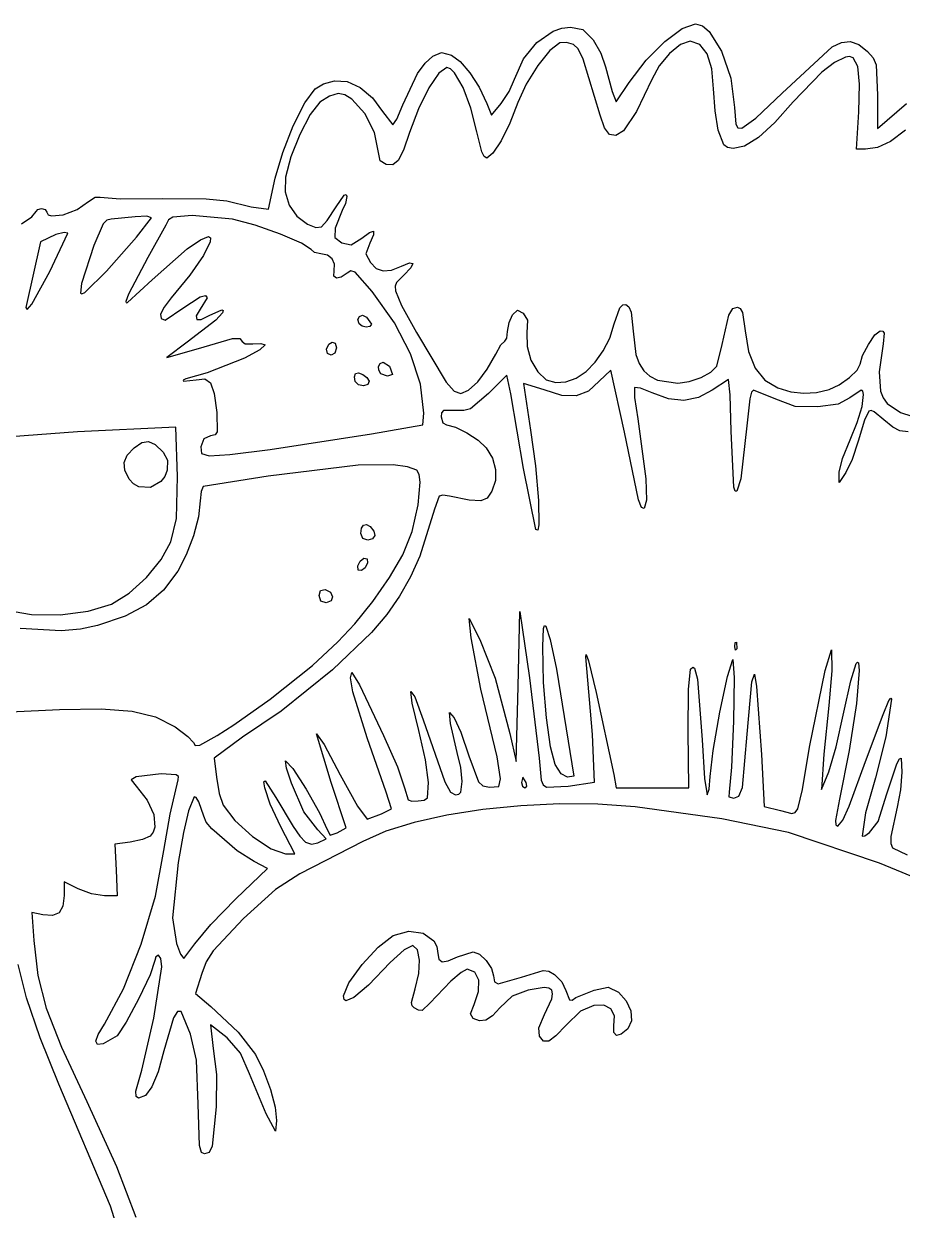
# Model space of a CAD drawing. Extents: x 2 to 201, y 47 to 241.
# Drawn here: x 63.3 to 134.3, y 145.1 to 241 of the extents above; entities that cross this region are included whole.
import ezdxf

# ---------------------------------------------------------------- set-up
doc = ezdxf.new("R2010")
doc.units = 0

msp = doc.modelspace()

# ---------------------------------------------------------------- linework, layer by layer
at = {"layer": 'Layer 1'}
for p, q in [((116.496284, 240.652905), (117.590793, 241.045393)), ((117.590793, 241.045393), (118.131673, 240.881228)), ((104.758657, 239.538806), (106.073689, 240.435453)), ((106.073689, 240.435453), (106.772551, 240.678538)), ((106.772551, 240.678538), (107.475695, 240.763171)), ((107.475695, 240.763171), (108.478726, 240.571497)), ((108.478726, 240.571497), (109.312002, 239.737065)), ((115.090237, 239.602681), (116.496284, 240.652905)), ((118.131673, 240.881228), (118.676621, 240.422065)), ((118.676621, 240.422065), (119.685947, 238.818739)), ((103.670298, 238.20299), (104.758657, 239.538806)), ((106.603261, 239.487608), (105.801534, 238.879523)), ((107.163521, 239.525353), (106.603261, 239.487608)), ((107.723232, 239.366222), (107.163521, 239.525353)), ((108.095033, 239.015286), (107.723232, 239.366222)), ((109.312002, 239.737065), (109.928738, 238.6713)), ((113.588797, 238.085583), (115.090237, 239.602681)), ((116.373421, 239.35374), (115.484004, 238.628054)), ((117.143866, 239.634282), (116.373421, 239.35374)), ((117.92994, 239.366088), (117.143866, 239.634282)), ((118.527104, 238.598823), (117.92994, 239.366088)), ((124.595831, 235.4384), (128.626359, 239.167577)), ((128.626359, 239.167577), (129.373207, 239.531507)), ((129.373207, 239.531507), (130.087328, 239.594379)), ((130.087328, 239.594379), (130.783887, 239.354286)), ((130.783887, 239.354286), (131.478045, 238.809324)), ((95.721894, 237.853514), (96.35326, 238.412243)), ((96.35326, 238.412243), (97.058572, 238.706491)), ((97.058572, 238.706491), (97.863431, 238.508907)), ((97.863431, 238.508907), (98.565326, 237.999057)), ((102.948314, 236.557766), (103.670298, 238.20299)), ((105.801534, 238.879523), (104.827187, 237.668227)), ((108.491462, 238.167743), (108.095033, 239.015286)), ((109.86019, 233.63706), (108.491462, 238.167743)), ((109.928738, 238.6713), (110.312451, 237.549842)), ((112.20811, 236.292472), (113.588797, 238.085583)), ((115.484004, 238.628054), (114.649641, 237.631137)), ((118.907686, 237.38846), (118.527104, 238.598823)), ((119.685947, 238.818739), (120.43322, 236.635408)), ((129.692228, 238.345548), (128.824439, 237.909118)), ((130.036378, 238.39229), (129.692228, 238.345548)), ((130.315438, 238.289847), (130.036378, 238.39229)), ((130.689178, 237.592902), (130.315438, 238.289847)), ((131.478045, 238.809324), (131.94325, 238.288988)), ((131.94325, 238.288988), (132.189464, 237.725242)), ((95.107546, 237.014621), (95.721894, 237.853514)), ((97.476759, 237.517615), (96.830233, 237.05898)), ((97.777555, 237.401603), (97.476759, 237.517615)), ((98.106535, 237.073242), (97.777555, 237.401603)), ((98.565326, 237.999057), (99.337898, 237.085185)), ((104.827187, 237.668227), (103.895057, 236.160155)), ((110.312451, 237.549842), (110.846726, 235.558959)), ((114.649641, 237.631137), (114.04436, 236.536899)), ((119.044012, 235.790971), (118.907686, 237.38846)), ((127.780917, 237.114445), (125.480287, 234.720285)), ((128.824439, 237.909118), (127.780917, 237.114445)), ((130.835228, 236.165715), (130.689178, 237.592902)), ((132.189464, 237.725242), (132.303009, 235.276844)), ((86.822249, 235.785372), (87.502743, 236.177707)), ((87.502743, 236.177707), (88.384151, 236.437991)), ((88.384151, 236.437991), (89.410488, 236.363624)), ((89.410488, 236.363624), (90.478861, 235.875168)), ((93.922113, 234.483727), (95.107546, 237.014621)), ((96.830233, 237.05898), (96.013359, 235.855945)), ((98.794169, 235.897527), (98.106535, 237.073242)), ((99.337898, 237.085185), (100.082673, 235.9033)), ((102.513854, 235.560583), (102.948314, 236.557766)), ((103.895057, 236.160155), (103.219981, 234.661744)), ((111.163182, 234.729192), (112.20811, 236.292472)), ((114.04436, 236.536899), (112.815529, 233.951608)), ((120.43322, 236.635408), (120.732886, 234.27206)), ((130.775369, 233.919282), (130.835228, 236.165715)), ((85.993291, 234.645313), (86.822249, 235.785372)), ((87.991139, 235.197251), (87.213324, 234.707512)), ((88.703909, 235.400949), (87.991139, 235.197251)), ((89.242729, 235.279969), (88.703909, 235.400949)), ((89.797451, 234.943566), (89.242729, 235.279969)), ((90.478861, 235.875168), (91.475141, 235.045492)), ((96.013359, 235.855945), (95.17463, 234.167819)), ((99.429896, 234.226578), (98.794169, 235.897527)), ((100.082673, 235.9033), (100.701176, 234.589413)), ((101.868955, 234.589413), (102.513854, 235.560583)), ((110.846726, 235.558959), (111.163182, 234.729192)), ((119.154805, 234.004746), (119.044012, 235.790971)), ((122.464765, 233.414328), (124.595831, 235.4384)), ((132.303009, 235.276844), (132.303009, 232.569323)), ((85.06313, 232.79255), (85.993291, 234.645313)), ((87.213324, 234.707512), (86.439064, 233.700743)), ((90.846424, 233.783714), (89.797451, 234.943566)), ((91.475141, 235.045492), (92.285196, 233.947465)), ((93.432218, 233.33764), (93.922113, 234.483727)), ((99.903955, 232.296504), (99.429896, 234.226578)), ((100.701176, 234.589413), (101.074189, 233.636764)), ((101.074189, 233.636764), (101.868955, 234.589413)), ((103.219981, 234.661744), (102.569683, 233.003086)), ((120.732886, 234.27206), (120.832856, 232.921605)), ((125.480287, 234.720285), (123.997362, 233.049374)), ((132.303009, 232.569323), (134.631343, 234.591936)), ((86.439064, 233.700743), (85.59677, 232.089013)), ((91.63447, 232.239836), (90.846424, 233.783714)), ((92.285196, 233.947465), (93.105814, 232.860949)), ((93.105814, 232.860949), (93.432218, 233.33764)), ((95.17463, 234.167819), (94.462541, 232.253911)), ((110.226395, 232.619255), (109.86019, 233.63706)), ((112.815529, 233.951608), (111.750994, 232.36706)), ((119.413553, 232.437615), (119.154805, 234.004746)), ((121.310295, 232.605545), (122.464765, 233.414328)), ((130.599657, 230.885393), (130.775369, 233.919282)), ((84.208343, 230.624817), (85.06313, 232.79255)), ((102.569683, 233.003086), (101.85744, 231.568915)), ((110.635592, 232.087129), (110.226395, 232.619255)), ((111.750994, 232.36706), (111.129789, 232.012468)), ((119.857111, 231.243595), (119.413553, 232.437615)), ((120.832856, 232.921605), (121.005669, 232.628623)), ((121.005669, 232.628623), (121.310295, 232.605545)), ((123.997362, 233.049374), (122.670969, 231.844565)), ((134.548072, 232.430332), (133.336302, 231.529478)), ((85.59677, 232.089013), (84.868309, 230.269589)), ((91.945231, 230.630374), (91.63447, 232.239836)), ((94.462541, 232.253911), (93.976132, 230.82026)), ((100.293005, 230.674948), (99.903955, 232.296504)), ((101.85744, 231.568915), (101.196506, 230.560682)), ((111.129789, 232.012468), (110.635592, 232.087129)), ((122.670969, 231.844565), (121.535977, 231.13301)), ((133.336302, 231.529478), (132.294427, 231.035776)), ((83.605508, 228.539844), (84.208343, 230.624817)), ((92.086043, 229.963906), (91.945231, 230.630374)), ((93.976132, 230.82026), (93.555687, 229.985412)), ((100.489504, 230.299358), (100.293005, 230.674948)), ((101.196506, 230.560682), (100.700132, 230.179838)), ((120.162064, 231.02962), (119.857111, 231.243595)), ((120.62725, 230.94186), (120.162064, 231.02962)), ((121.535977, 231.13301), (120.62725, 230.94186)), ((131.319295, 230.885393), (130.599657, 230.885393)), ((132.294427, 231.035776), (131.319295, 230.885393)), ((84.868309, 230.269589), (84.435552, 228.639734)), ((92.580231, 229.652714), (92.086043, 229.963906)), ((93.118091, 229.634514), (92.580231, 229.652714)), ((93.555687, 229.985412), (93.118091, 229.634514)), ((100.700132, 230.179838), (100.489504, 230.299358)), ((83.06161, 226.053182), (83.605508, 228.539844)), ((84.435552, 228.639734), (84.420496, 227.451725)), ((67.581045, 226.006718), (68.519827, 226.651083)), ((68.519827, 226.651083), (69.038689, 227.014327)), ((69.038689, 227.014327), (69.44831, 227.01513)), ((69.44831, 227.01513), (71.067179, 226.888233)), ((71.067179, 226.888233), (74.478442, 226.89483)), ((74.478442, 226.89483), (78.011324, 226.890164)), ((78.011324, 226.890164), (79.699553, 226.715656)), ((79.699553, 226.715656), (81.647309, 226.244003)), ((84.420496, 227.451725), (84.738796, 226.369952)), ((88.521199, 226.228727), (89.187165, 227.166041)), ((89.187165, 227.166041), (89.346516, 227.242808)), ((89.399869, 227.067635), (89.289901, 226.499988)), ((89.346516, 227.242808), (89.399869, 227.067635)), ((63.928131, 225.432939), (64.287454, 225.855524)), ((64.287454, 225.855524), (64.411808, 226.019438)), ((64.411808, 226.019438), (64.710787, 226.087615)), ((64.710787, 226.087615), (65.009766, 226.004713)), ((65.009766, 226.004713), (65.13412, 225.805393)), ((65.13412, 225.805393), (65.239762, 225.592687)), ((65.239762, 225.592687), (65.526549, 225.49354)), ((65.526549, 225.49354), (66.462738, 225.59076)), ((66.462738, 225.59076), (67.581045, 226.006718)), ((81.647309, 226.244003), (83.06161, 226.053182)), ((84.738796, 226.369952), (85.35298, 225.473894)), ((87.813694, 225.117188), (88.521199, 226.228727)), ((89.017966, 225.938746), (88.442176, 224.515305)), ((89.289901, 226.499988), (89.017966, 225.938746)), ((63.094483, 224.850309), (63.928131, 225.432939)), ((69.697978, 224.844842), (68.950442, 223.116462)), ((70.003859, 225.158799), (69.697978, 224.844842)), ((70.353651, 225.240949), (70.003859, 225.158799)), ((72.291417, 225.42042), (70.353651, 225.240949)), ((73.214333, 225.473726), (72.291417, 225.42042)), ((72.395134, 223.782314), (73.594578, 225.349864)), ((73.594578, 225.349864), (73.214333, 225.473726)), ((74.756318, 224.74706), (73.312751, 222.136504)), ((74.990657, 225.175335), (74.756318, 224.74706)), ((75.31455, 225.408011), (74.990657, 225.175335)), ((76.877754, 225.523171), (75.31455, 225.408011)), ((80.148568, 225.227024), (76.877754, 225.523171)), ((81.99078, 224.736651), (80.148568, 225.227024)), ((84.036673, 224.024009), (81.99078, 224.736651)), ((85.35298, 225.473894), (86.225575, 224.843032)), ((86.225575, 224.843032), (86.890312, 224.559814)), ((87.344875, 224.606042), (87.813694, 225.117188)), ((65.862014, 223.992795), (64.620137, 223.409933)), ((65.384593, 220.999352), (66.827454, 224.110553)), ((66.534392, 224.159044), (65.862014, 223.992795)), ((66.827454, 224.110553), (66.534392, 224.159044)), ((69.955746, 221.015574), (72.395134, 223.782314)), ((77.560302, 223.56463), (78.220229, 223.829838)), ((78.220229, 223.829838), (78.383707, 223.719208)), ((78.383707, 223.719208), (78.358131, 223.406197)), ((85.726543, 223.303775), (84.036673, 224.024009)), ((86.890312, 224.559814), (87.344875, 224.606042)), ((88.442176, 224.515305), (88.416875, 223.741478)), ((88.416875, 223.741478), (88.99457, 223.310972)), ((89.755363, 223.153218), (90.593585, 223.695438)), ((90.593585, 223.695438), (91.222824, 224.166857)), ((91.222824, 224.166857), (91.54026, 224.257068)), ((91.548668, 223.964344), (91.250824, 223.286958)), ((91.54026, 224.257068), (91.548668, 223.964344)), ((64.620137, 223.409933), (63.451907, 218.098181)), ((68.950442, 223.116462), (67.956117, 220.018816)), ((73.648031, 220.330897), (76.497237, 222.831038)), ((76.497237, 222.831038), (77.560302, 223.56463)), ((78.358131, 223.406197), (77.80872, 222.286295)), ((86.500685, 222.790625), (85.726543, 223.303775)), ((86.78973, 222.527972), (86.500685, 222.790625)), ((88.99457, 223.310972), (89.755363, 223.153218)), ((91.250824, 223.286958), (90.941734, 222.437444)), ((73.312751, 222.136504), (71.7559, 219.173171)), ((77.80872, 222.286295), (76.709802, 220.696657)), ((87.284219, 222.418727), (86.78973, 222.527972)), ((87.833789, 222.316791), (87.284219, 222.418727)), ((88.216857, 222.033961), (87.833789, 222.316791)), ((88.405732, 221.604703), (88.216857, 222.033961)), ((90.941734, 222.437444), (91.300579, 221.717376)), ((63.918748, 218.356666), (65.384593, 220.999352)), ((65.384593, 220.999352), (65.384593, 220.999352)), ((68.223099, 219.306007), (69.955746, 221.015574)), ((69.955746, 221.015574), (69.955746, 221.015574)), ((88.354373, 220.632896), (88.372721, 221.063484)), ((88.372721, 221.063484), (88.405732, 221.604703)), ((89.414799, 220.875152), (88.925148, 220.529741)), ((89.716558, 221.056854), (89.414799, 220.875152)), ((90.060989, 220.938205), (89.716558, 221.056854)), ((91.449282, 219.379862), (90.060989, 220.938205)), ((91.300579, 221.717376), (91.77562, 221.252845)), ((91.77562, 221.252845), (92.342636, 221.04953)), ((92.342636, 221.04953), (93.014754, 221.105873)), ((93.014754, 221.105873), (93.805104, 221.420317)), ((93.805104, 221.420317), (94.469335, 221.694207)), ((94.573264, 221.303063), (93.994165, 220.708739)), ((94.469335, 221.694207), (94.728521, 221.643337)), ((94.728521, 221.643337), (94.573264, 221.303063)), ((67.956117, 220.018816), (67.853875, 219.250503)), ((71.67352, 218.502472), (73.648031, 220.330897)), ((76.709802, 220.696657), (75.199181, 218.86381)), ((88.555093, 220.451986), (88.354373, 220.632896)), ((88.925148, 220.529741), (88.555093, 220.451986)), ((93.411024, 220.110858), (93.29815, 219.812532)), ((93.994165, 220.708739), (93.411024, 220.110858)), ((67.853875, 219.250503), (67.97115, 219.197713)), ((67.97115, 219.197713), (68.223099, 219.306007)), ((71.7559, 219.173171), (71.539799, 218.575727)), ((76.140787, 218.044282), (77.527324, 218.955252)), ((77.527324, 218.955252), (77.957197, 219.050064)), ((77.957197, 219.050064), (78.116343, 218.864908)), ((93.241967, 216.857184), (91.449282, 219.379862)), ((93.29815, 219.812532), (93.321051, 219.439337)), ((93.321051, 219.439337), (93.824104, 218.242514)), ((63.451907, 218.098181), (63.55786, 217.92551)), ((63.55786, 217.92551), (63.918748, 218.356666)), ((71.539799, 218.575727), (71.552657, 218.467289)), ((71.552657, 218.467289), (71.67352, 218.502472)), ((74.620731, 218.12242), (74.342174, 217.552158)), ((75.199181, 218.86381), (74.620731, 218.12242)), ((74.719629, 217.056504), (76.140787, 218.044282)), ((77.531663, 217.954437), (77.210781, 217.411668)), ((78.116343, 218.864908), (77.531663, 217.954437)), ((93.824104, 218.242514), (95.020043, 216.068727)), ((110.993849, 216.774282), (111.448245, 218.05107)), ((111.448245, 218.05107), (111.705883, 218.315619)), ((111.705883, 218.315619), (111.95878, 218.340436)), ((111.95878, 218.340436), (112.188162, 218.132645)), ((112.188162, 218.132645), (112.375251, 217.699369)), ((120.282618, 217.456105), (120.606957, 217.998471)), ((120.606957, 217.998471), (120.970573, 218.127662)), ((120.970573, 218.127662), (121.201744, 217.996804)), ((121.201744, 217.996804), (121.368623, 217.669808)), ((74.342174, 217.552158), (74.372232, 217.185896)), ((74.372232, 217.185896), (74.719629, 217.056504)), ((78.802961, 217.053829), (76.48888, 215.295263)), ((77.210781, 217.411668), (77.25584, 217.125654)), ((77.25584, 217.125654), (77.620039, 217.128749)), ((77.620039, 217.128749), (78.256579, 217.453306)), ((78.256579, 217.453306), (79.284517, 217.903171)), ((79.352142, 217.666165), (78.802961, 217.053829)), ((79.284517, 217.903171), (79.405348, 217.840836)), ((79.405348, 217.840836), (79.352142, 217.666165)), ((90.294256, 217.119058), (90.407568, 217.368808)), ((90.393009, 216.774282), (90.294256, 217.119058)), ((90.407568, 217.368808), (90.660999, 217.457193)), ((90.660999, 217.457193), (90.9826, 217.317873)), ((90.9826, 217.317873), (91.380787, 216.739727)), ((102.502837, 216.873554), (102.780251, 217.485798)), ((102.780251, 217.485798), (103.187744, 217.861438)), ((103.187744, 217.861438), (103.650821, 217.626469)), ((103.650821, 217.626469), (103.992173, 217.063649)), ((103.992173, 217.063649), (103.948905, 216.031851)), ((112.375251, 217.699369), (112.547454, 216.184855)), ((119.731082, 215.080949), (120.282618, 217.456105)), ((121.368623, 217.669808), (121.579327, 216.207168)), ((90.638027, 216.574325), (90.393009, 216.774282)), ((90.393009, 216.774282), (90.393009, 216.774282)), ((90.967501, 216.499003), (90.638027, 216.574325)), ((91.256673, 216.552682), (90.967501, 216.499003)), ((91.380787, 216.739727), (91.256673, 216.552682)), ((94.546749, 214.345248), (93.241967, 216.857184)), ((95.020043, 216.068727), (97.424036, 212.047387)), ((102.319911, 215.596034), (102.387454, 216.155897)), ((102.387454, 216.155897), (102.502837, 216.873554)), ((103.948905, 216.031851), (103.966231, 214.934556)), ((110.644713, 215.617087), (110.993849, 216.774282)), ((112.547454, 216.184855), (112.754938, 214.282721)), ((121.579327, 216.207168), (121.85422, 214.524593)), ((132.086595, 215.879172), (132.506237, 216.209838)), ((132.506237, 216.209838), (132.713167, 216.164034)), ((132.713167, 216.164034), (132.815814, 215.9995)), ((132.815814, 215.9995), (132.744941, 215.151504)), ((76.48888, 215.295263), (74.837231, 214.032671)), ((77.404409, 214.780563), (80.145439, 215.591649)), ((80.145439, 215.591649), (80.751585, 215.590062)), ((80.751585, 215.590062), (80.938565, 215.331139)), ((80.938565, 215.331139), (81.173695, 215.137403)), ((81.173695, 215.137403), (81.797677, 215.142973)), ((81.797677, 215.142973), (82.442686, 215.170081)), ((82.787064, 215.058196), (82.359508, 214.653569)), ((82.442686, 215.170081), (82.787064, 215.058196)), ((87.761767, 214.704783), (87.944202, 215.118557)), ((87.944202, 215.118557), (88.211664, 215.286946)), ((88.211664, 215.286946), (88.453377, 215.193619)), ((88.453377, 215.193619), (88.558565, 214.822244)), ((101.427531, 214.314631), (101.848226, 215.055163)), ((101.848226, 215.055163), (102.157499, 215.363171)), ((102.157499, 215.363171), (102.319911, 215.596034)), ((110.12687, 214.568722), (110.644713, 215.617087)), ((119.297786, 213.353848), (119.731082, 215.080949)), ((131.088338, 214.198811), (131.550266, 215.101612)), ((131.550266, 215.101612), (132.086595, 215.879172)), ((132.744941, 215.151504), (132.427549, 212.873938)), ((74.837231, 214.032671), (77.404409, 214.780563)), ((82.359508, 214.653569), (81.131174, 213.996814)), ((87.819347, 214.365101), (87.761767, 214.704783)), ((87.761767, 214.704783), (87.761767, 214.704783)), ((88.114545, 214.234282), (87.819347, 214.365101)), ((88.434726, 214.398265), (88.114545, 214.234282)), ((88.558565, 214.822244), (88.434726, 214.398265)), ((95.344007, 211.890428), (94.546749, 214.345248)), ((100.740306, 213.094618), (101.427531, 214.314631)), ((103.966231, 214.934556), (104.280385, 213.823)), ((109.476694, 213.65924), (110.12687, 214.568722)), ((112.754938, 214.282721), (113.02081, 213.55687)), ((121.85422, 214.524593), (122.390194, 213.189644)), ((130.891898, 213.492424), (131.088338, 214.198811)), ((81.131174, 213.996814), (78.116343, 212.81329)), ((91.958997, 213.32431), (92.088479, 213.569663)), ((91.967956, 213.016536), (91.958997, 213.32431)), ((92.088479, 213.569663), (92.338367, 213.669838)), ((92.338367, 213.669838), (92.829254, 213.333404)), ((92.829254, 213.333404), (93.07412, 212.658977)), ((104.280385, 213.823), (104.820065, 212.86964)), ((108.73056, 212.918694), (109.476694, 213.65924)), ((113.02081, 213.55687), (113.400562, 212.974387)), ((118.822677, 212.864711), (119.297786, 213.353848)), ((122.390194, 213.189644), (123.185226, 212.205846)), ((130.640902, 213.017472), (130.891898, 213.492424)), ((76.368639, 212.322388), (76.157518, 212.210512)), ((76.157518, 212.210512), (76.18964, 212.115798)), ((76.18964, 212.115798), (77.21834, 212.244006)), ((78.116343, 212.81329), (76.368639, 212.322388)), ((77.21834, 212.244006), (77.923659, 212.323598)), ((77.923659, 212.323598), (78.383233, 211.991148)), ((90.007067, 212.486905), (90.089479, 212.754805)), ((90.075086, 212.108929), (90.007067, 212.486905)), ((90.089479, 212.754805), (90.347183, 212.806877)), ((90.347183, 212.806877), (90.698952, 212.671361)), ((90.698952, 212.671361), (91.021342, 212.419236)), ((91.021342, 212.419236), (91.190908, 212.121482)), ((92.133389, 212.729098), (91.967956, 213.016536)), ((92.680833, 212.545628), (92.133389, 212.729098)), ((92.133389, 212.729098), (92.133389, 212.729098)), ((93.07412, 212.658977), (92.680833, 212.545628)), ((99.971825, 212.080111), (100.740306, 213.094618)), ((102.333267, 212.609255), (100.837009, 211.131593)), ((102.637277, 211.093434), (102.333267, 212.609255)), ((104.820065, 212.86964), (105.513968, 212.246927)), ((105.513968, 212.246927), (106.280174, 212.011201)), ((107.095925, 212.064622), (107.924846, 212.377137)), ((107.924846, 212.377137), (108.73056, 212.918694)), ((110.745719, 213.025651), (109.802052, 212.121583)), ((111.838032, 208.001687), (110.745719, 213.025651)), ((113.400562, 212.974387), (113.898537, 212.530191)), ((113.898537, 212.530191), (114.519081, 212.219199)), ((114.519081, 212.219199), (116.145251, 211.976504)), ((117.07329, 212.100405), (118.023471, 212.421685)), ((118.023471, 212.421685), (118.822677, 212.864711)), ((120.238009, 212.250875), (118.917745, 211.404208)), ((120.393334, 211.033604), (120.238009, 212.250875)), ((123.185226, 212.205846), (124.237296, 211.57672)), ((129.197079, 211.843604), (130.01328, 212.416904)), ((130.01328, 212.416904), (130.640902, 213.017472)), ((132.427549, 212.873938), (132.520864, 211.332113)), ((78.383233, 211.991148), (78.673569, 211.124308)), ((90.338893, 211.841024), (90.075086, 212.108929)), ((90.075086, 212.108929), (90.075086, 212.108929)), ((90.73357, 211.755173), (90.338893, 211.841024)), ((91.077961, 211.849338), (90.73357, 211.755173)), ((91.190908, 212.121482), (91.077961, 211.849338)), ((95.61412, 209.539095), (95.344007, 211.890428)), ((97.424036, 212.047387), (98.079754, 211.319578)), ((98.079754, 211.319578), (98.601273, 211.129838)), ((98.601273, 211.129838), (99.224633, 211.386665)), ((99.224633, 211.386665), (99.971825, 212.080111)), ((105.347965, 211.413214), (103.67529, 211.942844)), ((103.67529, 211.942844), (104.237618, 208.166504)), ((106.771261, 210.97258), (105.347965, 211.413214)), ((106.280174, 212.011201), (107.095925, 212.064622)), ((108.926729, 211.315381), (107.940324, 210.936174)), ((109.802052, 212.121583), (108.926729, 211.315381)), ((113.140716, 211.558342), (112.650549, 211.609223)), ((112.650549, 211.609223), (112.654335, 210.793884)), ((114.062027, 211.178868), (113.140716, 211.558342)), ((116.145251, 211.976504), (117.07329, 212.100405)), ((118.917745, 211.404208), (117.829125, 210.801974)), ((122.099, 211.234758), (121.959487, 210.698191)), ((122.259172, 211.41206), (122.099, 211.234758)), ((124.075074, 210.67533), (122.259172, 211.41206)), ((124.237296, 211.57672), (125.279736, 211.27222)), ((125.279736, 211.27222), (126.327638, 211.149376)), ((126.327638, 211.149376), (127.366131, 211.208638)), ((127.366131, 211.208638), (128.380346, 211.450459)), ((128.380346, 211.450459), (129.197079, 211.843604)), ((130.982294, 211.41206), (130.040942, 210.783035)), ((131.117668, 211.313881), (130.982294, 211.41206)), ((131.168331, 211.039423), (131.117668, 211.313881)), ((132.520864, 211.332113), (132.738833, 210.769109)), ((78.673569, 211.124308), (78.871174, 209.600729)), ((100.837009, 211.131593), (99.391954, 209.894111)), ((103.684716, 205.06206), (102.637277, 211.093434)), ((107.940324, 210.936174), (106.771261, 210.97258)), ((112.654335, 210.793884), (112.920608, 209.090748)), ((115.384613, 210.688531), (114.062027, 211.178868)), ((116.645864, 210.563157), (115.384613, 210.688531)), ((117.829125, 210.801974), (116.645864, 210.563157)), ((120.469516, 208.095949), (120.393334, 211.033604)), ((121.959487, 210.698191), (121.737399, 208.519282)), ((125.630951, 210.091538), (124.075074, 210.67533)), ((129.109894, 210.26237), (127.459624, 210.046305)), ((130.040942, 210.783035), (129.109894, 210.26237)), ((131.042668, 210.082154), (131.168331, 211.039423)), ((132.738833, 210.769109), (133.080237, 210.308447)), ((133.080237, 210.308447), (134.161019, 209.585354)), ((78.871174, 209.600729), (78.924045, 208.028389)), ((95.536453, 208.589838), (95.61412, 209.539095)), ((97.058645, 209.575025), (97.025231, 209.232297)), ((97.210814, 209.754077), (97.058645, 209.575025)), ((98.182992, 209.764342), (97.210814, 209.754077)), ((98.856254, 209.741399), (98.182992, 209.764342)), ((99.391954, 209.894111), (98.856254, 209.741399)), ((127.459624, 210.046305), (125.630951, 210.091538)), ((130.659587, 208.781217), (131.042668, 210.082154)), ((131.582425, 209.702855), (131.230678, 208.975958)), ((131.779921, 209.759275), (131.582425, 209.702855)), ((132.031074, 209.643751), (131.779921, 209.759275)), ((132.812082, 208.9951), (132.031074, 209.643751)), ((134.161019, 209.585354), (135.05849, 209.308073)), ((75.576343, 208.400718), (67.631635, 208.025312)), ((75.717454, 204.403068), (75.576343, 208.400718)), ((91.373675, 207.868449), (95.536453, 208.589838)), ((97.025231, 209.232297), (97.143521, 208.7647)), ((97.143521, 208.7647), (97.459825, 208.589838)), ((97.459825, 208.589838), (98.183131, 208.410027)), ((98.183131, 208.410027), (99.104482, 207.955742)), ((112.920608, 209.090748), (113.56914, 204.224121)), ((121.737399, 208.519282), (121.239757, 204.220408)), ((130.073369, 207.377575), (130.659587, 208.781217)), ((131.230678, 208.975958), (130.740373, 207.266608)), ((133.526836, 208.417922), (132.812082, 208.9951)), ((134.096524, 208.122365), (133.526836, 208.417922)), ((67.631635, 208.025312), (55.891343, 207.153033)), ((77.824013, 207.44939), (77.603714, 206.825949)), ((78.366533, 207.69729), (77.824013, 207.44939)), ((78.742837, 207.787847), (78.366533, 207.69729)), ((78.924045, 208.028389), (78.742837, 207.787847)), ((83.196343, 206.60421), (91.373675, 207.868449)), ((99.104482, 207.955742), (100.003556, 207.354705)), ((100.003556, 207.354705), (100.660028, 206.734636)), ((104.237618, 208.166504), (104.647936, 205.284143)), ((112.97338, 202.53981), (111.838032, 208.001687)), ((120.679387, 203.541097), (120.469516, 208.095949)), ((129.456093, 205.867221), (130.073369, 207.377575)), ((134.763992, 208.03284), (134.096524, 208.122365)), ((71.641457, 206.134089), (72.210137, 206.72929)), ((72.210137, 206.72929), (72.833061, 207.157022)), ((72.833061, 207.157022), (73.365093, 207.250734)), ((73.365093, 207.250734), (73.904051, 206.99569)), ((73.904051, 206.99569), (74.547755, 206.377156)), ((77.603714, 206.825949), (77.641819, 206.280634)), ((79.939851, 206.18952), (83.196343, 206.60421)), ((83.196343, 206.60421), (83.196343, 206.60421)), ((100.660028, 206.734636), (101.169575, 205.88491)), ((130.740373, 207.266608), (130.239376, 205.800027)), ((71.388232, 205.545052), (71.641457, 206.134089)), ((71.443124, 204.917177), (71.388232, 205.545052)), ((74.547755, 206.377156), (74.906968, 205.739341)), ((74.906968, 205.739341), (74.874428, 204.937558)), ((77.641819, 206.280634), (78.254437, 206.075076)), ((78.254437, 206.075076), (79.939851, 206.18952)), ((101.169575, 205.88491), (101.419692, 204.986635)), ((129.200427, 204.757534), (129.456093, 205.867221)), ((130.239376, 205.800027), (129.725445, 204.726608)), ((71.798798, 204.205465), (71.443124, 204.917177)), ((74.874428, 204.937558), (74.680031, 204.419462)), ((90.302359, 205.343402), (83.038873, 204.430847)), ((93.149569, 205.357962), (90.302359, 205.343402)), ((94.299752, 205.18642), (93.149569, 205.357962)), ((95.060344, 204.914356), (94.299752, 205.18642)), ((95.253083, 204.585508), (95.060344, 204.914356)), ((95.326688, 203.963313), (95.253083, 204.585508)), ((101.419692, 204.986635), (101.404391, 204.085716)), ((104.66922, 200.123171), (103.684716, 205.06206)), ((104.647936, 205.284143), (104.883642, 202.479601)), ((129.20229, 203.933171), (129.200427, 204.757534)), ((129.725445, 204.726608), (129.20229, 203.933171)), ((72.151298, 203.817548), (71.798798, 204.205465)), ((71.798798, 204.205465), (71.798798, 204.205465)), ((72.576359, 203.581709), (72.151298, 203.817548)), ((73.517302, 203.536068), (72.576359, 203.581709)), ((74.367901, 204.008149), (73.517302, 203.536068)), ((74.680031, 204.419462), (74.367901, 204.008149)), ((75.611151, 201.024668), (75.717454, 204.403068)), ((77.774854, 203.614316), (77.616763, 203.211008)), ((83.038873, 204.430847), (77.774854, 203.614316)), ((95.163757, 202.124568), (95.326688, 203.963313)), ((101.404391, 204.085716), (101.117679, 203.228059)), ((113.56914, 204.224121), (113.616869, 202.492041)), ((120.786674, 203.219953), (120.679387, 203.541097)), ((121.239757, 204.220408), (120.915846, 203.226052)), ((77.616763, 203.211008), (77.549753, 202.434848)), ((96.862297, 202.81491), (96.478144, 201.77736)), ((97.165261, 202.899753), (96.862297, 202.81491)), ((97.679564, 202.813849), (97.165261, 202.899753)), ((99.292035, 202.493144), (97.679564, 202.813849)), ((100.74957, 202.668742), (100.228196, 202.434273)), ((101.117679, 203.228059), (100.74957, 202.668742)), ((120.915846, 203.226052), (120.786674, 203.219953)), ((77.549753, 202.434848), (77.39596, 201.145641)), ((94.666064, 199.9695), (95.163757, 202.124568)), ((96.478144, 201.77736), (95.287235, 197.961393)), ((100.228196, 202.434273), (99.292035, 202.493144)), ((104.883642, 202.479601), (104.904237, 200.507677)), ((113.209802, 201.894457), (112.97338, 202.53981)), ((113.438316, 201.816504), (113.209802, 201.894457)), ((113.616869, 202.492041), (113.438316, 201.816504)), ((75.173611, 199.136214), (75.611151, 201.024668)), ((77.39596, 201.145641), (76.990389, 199.609751)), ((90.53412, 199.793911), (90.588156, 200.238546)), ((90.681648, 199.411736), (90.53412, 199.793911)), ((90.53412, 199.793911), (90.53412, 199.793911)), ((90.588156, 200.238546), (90.740728, 200.489805)), ((90.740728, 200.489805), (90.977533, 200.536736)), ((90.977533, 200.536736), (91.284267, 200.368388)), ((91.284267, 200.368388), (91.583661, 200.000331)), ((91.583661, 200.000331), (91.644224, 199.646934)), ((93.928125, 198.069485), (94.666064, 199.9695)), ((104.821211, 200.069822), (104.66922, 200.123171)), ((104.904237, 200.507677), (104.821211, 200.069822)), ((74.383934, 197.690663), (75.173611, 199.136214)), ((76.990389, 199.609751), (76.410023, 198.067516)), ((91.098565, 199.276504), (90.681648, 199.411736)), ((91.478382, 199.381294), (91.098565, 199.276504)), ((91.644224, 199.646934), (91.478382, 199.381294)), ((76.410023, 198.067516), (75.731847, 196.759277)), ((90.475912, 197.566894), (90.772739, 197.803953)), ((90.772739, 197.803953), (91.02833, 197.766655)), ((91.02833, 197.766655), (91.054961, 197.427393)), ((92.849291, 196.248756), (93.928125, 198.069485)), ((95.287235, 197.961393), (94.540802, 196.299904)), ((73.200314, 196.244184), (74.383934, 197.690663)), ((90.295501, 197.174505), (90.475912, 197.566894)), ((90.322143, 196.835243), (90.295501, 197.174505)), ((90.295501, 197.174505), (90.295501, 197.174505)), ((90.577724, 196.797944), (90.322143, 196.835243)), ((90.874551, 197.035004), (90.577724, 196.797944)), ((91.054961, 197.427393), (90.874551, 197.035004)), ((71.801047, 194.983642), (73.200314, 196.244184)), ((75.731847, 196.759277), (74.571889, 195.225604)), ((91.490289, 194.30946), (92.849291, 196.248756)), ((94.540802, 196.299904), (93.658313, 194.746918)), ((70.364432, 194.095903), (71.801047, 194.983642)), ((74.571889, 195.225604), (73.196733, 194.041612)), ((87.147454, 194.781641), (87.265775, 195.202882)), ((87.265775, 195.202882), (87.638097, 195.27229)), ((87.638097, 195.27229), (88.06494, 195.044428)), ((88.06494, 195.044428), (88.232446, 194.681268)), ((68.484869, 193.514733), (70.364432, 194.095903)), ((70.364432, 194.095903), (70.364432, 194.095903)), ((73.196733, 194.041612), (71.468628, 193.113549)), ((87.288572, 194.337616), (87.147454, 194.781641)), ((87.147454, 194.781641), (87.147454, 194.781641)), ((87.732585, 194.196504), (87.288572, 194.337616)), ((88.1264, 194.344672), (87.732585, 194.196504)), ((88.232446, 194.681268), (88.1264, 194.344672)), ((90.033582, 192.494847), (91.490289, 194.30946)), ((93.658313, 194.746918), (92.613214, 193.260567)), ((61.888565, 193.589879), (63.903208, 193.2412)), ((63.903208, 193.2412), (66.216552, 193.222991)), ((66.216552, 193.222991), (68.484869, 193.514733)), ((71.468628, 193.113549), (69.249823, 192.347664)), ((92.613214, 193.260567), (91.378951, 191.798981)), ((103.23412, 187.423171), (103.375231, 193.490949)), ((103.375231, 193.490949), (104.157354, 188.128727)), ((66.310572, 191.941234), (62.982112, 192.107459)), ((67.869732, 192.067616), (66.310572, 191.941234)), ((69.249823, 192.347664), (67.869732, 192.067616)), ((88.661632, 191.048172), (90.033582, 192.494847)), ((99.43174, 191.374282), (99.276829, 192.926504)), ((99.276829, 192.926504), (100.132696, 191.233171)), ((105.232169, 190.668727), (105.298369, 192.10489)), ((105.298369, 192.10489), (105.376754, 192.36205)), ((105.376754, 192.36205), (105.489464, 192.305118)), ((105.489464, 192.305118), (105.83026, 191.228539)), ((86.611288, 189.112677), (88.661632, 191.048172)), ((91.378951, 191.798981), (88.236719, 188.78263)), ((100.222372, 187.222058), (99.43174, 191.374282)), ((100.132696, 191.233171), (101.38693, 188.10453)), ((105.83026, 191.228539), (106.345564, 188.834282)), ((105.303307, 187.735741), (105.232169, 190.668727)), ((120.754194, 190.645209), (120.788544, 190.97715)), ((120.810737, 190.352237), (120.754194, 190.645209)), ((120.754194, 190.645209), (120.754194, 190.645209)), ((120.788544, 190.97715), (120.902417, 191.015626)), ((120.924684, 190.474699), (120.810737, 190.352237)), ((120.902417, 191.015626), (120.924684, 190.474699)), ((128.063495, 188.732078), (128.582643, 190.386504)), ((128.582643, 190.386504), (128.601665, 188.693171)), ((83.196512, 186.389438), (86.611288, 189.112677)), ((108.72577, 189.82206), (108.748979, 190.01025)), ((109.247729, 183.533832), (108.72577, 189.82206)), ((108.748979, 190.01025), (108.920217, 189.48974)), ((108.920217, 189.48974), (109.558124, 186.952127)), ((120.157874, 188.224789), (120.592029, 189.620406)), ((120.592029, 189.620406), (120.694658, 188.144705)), ((130.142979, 187.894708), (130.570757, 189.2748)), ((130.570757, 189.2748), (130.680322, 189.390914)), ((130.680322, 189.390914), (130.755137, 189.327837)), ((130.755137, 189.327837), (130.808153, 188.726193)), ((88.236719, 188.78263), (84.080319, 185.434882)), ((89.677255, 188.13796), (89.805818, 188.55206)), ((89.805818, 188.55206), (90.417929, 187.548198)), ((106.345564, 188.834282), (107.749676, 180.176794)), ((117.018323, 187.184811), (117.186848, 188.822976)), ((117.186848, 188.822976), (117.351988, 188.978993)), ((117.351988, 188.978993), (117.500399, 188.901306)), ((117.500399, 188.901306), (117.751727, 188.01567)), ((119.550886, 185.36032), (120.157874, 188.224789)), ((122.139256, 187.794976), (122.335587, 188.415113)), ((122.335587, 188.415113), (122.51399, 187.423171)), ((126.79866, 182.523189), (128.063495, 188.732078)), ((128.601665, 188.693171), (128.364542, 185.895575)), ((130.808153, 188.726193), (130.581203, 186.055538)), ((89.865367, 187.007126), (89.677255, 188.13796)), ((90.417929, 187.548198), (92.355611, 183.448023)), ((101.54598, 181.745983), (100.222372, 187.222058)), ((101.38693, 188.10453), (102.576881, 183.613171)), ((103.093009, 181.355393), (103.23412, 187.423171)), ((104.157354, 188.128727), (104.937303, 181.637615)), ((105.521831, 184.895759), (105.303307, 187.735741)), ((117.751727, 188.01567), (118.105256, 183.119282)), ((120.694658, 188.144705), (120.645686, 184.608433)), ((121.746431, 183.561643), (122.139256, 187.794976)), ((122.51399, 187.423171), (122.910061, 181.937036)), ((129.579395, 185.345107), (130.142979, 187.894708)), ((80.2684, 184.318727), (83.196512, 186.389438)), ((91.035996, 183.264054), (89.865367, 187.007126)), ((94.674755, 186.090188), (94.574071, 187.027638)), ((94.574071, 187.027638), (94.877793, 186.602463)), ((94.877793, 186.602463), (95.555559, 184.738061)), ((109.558124, 186.952127), (110.975081, 180.29706)), ((116.985201, 183.824838), (117.018323, 187.184811)), ((132.744207, 185.165393), (133.209888, 186.283596)), ((133.414033, 186.396015), (132.962563, 183.353697)), ((133.209888, 186.283596), (133.355641, 186.485719)), ((133.355641, 186.485719), (133.414033, 186.396015)), ((62.170787, 185.384556), (66.173037, 185.565717)), ((66.173037, 185.565717), (69.532271, 185.629204)), ((69.532271, 185.629204), (72.033297, 185.442628)), ((72.033297, 185.442628), (73.93738, 184.966697)), ((84.080319, 185.434882), (80.968791, 183.318215)), ((95.210204, 183.866719), (94.674755, 186.090188)), ((97.764625, 184.438044), (97.690196, 185.312606)), ((97.690196, 185.312606), (98.065305, 184.894164)), ((119.008589, 182.259781), (119.550886, 185.36032)), ((128.364542, 185.895575), (127.9407, 181.944464)), ((128.944759, 182.535458), (129.579395, 185.345107)), ((130.581203, 186.055538), (130.01212, 182.25619)), ((73.93738, 184.966697), (75.505787, 184.162119)), ((78.918221, 183.47206), (80.2684, 184.318727)), ((95.555559, 184.738061), (97.313772, 179.705822)), ((98.319249, 182.081229), (97.764625, 184.438044)), ((98.065305, 184.894164), (98.606836, 183.720106)), ((105.845178, 182.555706), (105.521831, 184.895759)), ((120.645686, 184.608433), (120.496564, 180.894533)), ((131.325081, 181.355393), (132.744207, 185.165393)), ((75.505787, 184.162119), (76.552214, 183.389318)), ((76.552214, 183.389318), (76.987454, 182.904734)), ((77.509036, 182.675824), (78.918221, 183.47206)), ((78.918221, 183.47206), (78.918221, 183.47206)), ((88.127837, 179.667637), (86.951281, 183.589106)), ((86.951281, 183.589106), (87.55228, 182.739531)), ((92.355611, 183.448023), (93.484299, 180.927327)), ((95.751383, 181.479262), (95.210204, 183.866719)), ((98.606836, 183.720106), (99.268531, 181.811512)), ((102.576881, 183.613171), (103.093009, 181.355393)), ((109.4103, 179.676391), (109.247729, 183.533832)), ((117.048475, 179.238727), (116.985201, 183.824838)), ((121.366898, 179.256942), (121.746431, 183.561643)), ((132.962563, 183.353697), (132.121202, 180.024924)), ((76.987454, 182.904734), (77.12271, 182.657851)), ((77.12271, 182.657851), (77.509036, 182.675824)), ((80.968791, 183.318215), (78.657899, 181.637615)), ((87.55228, 182.739531), (88.861559, 180.290018)), ((92.580485, 178.875047), (91.035996, 183.264054)), ((106.230784, 181.122506), (105.845178, 182.555706)), ((118.105256, 183.119282), (118.296514, 179.980001)), ((126.236057, 179.092562), (126.79866, 182.523189)), ((128.346084, 180.530144), (128.944759, 182.535458)), ((78.657899, 181.637615), (78.846423, 180.085393)), ((95.998959, 179.66206), (95.751383, 181.479262)), ((98.601266, 180.881771), (98.319249, 182.081229)), ((99.268531, 181.811512), (100.037382, 179.703402)), ((101.823009, 179.964213), (101.54598, 181.745983)), ((104.937303, 181.637615), (105.114906, 179.837148)), ((118.768506, 180.155949), (119.008589, 182.259781)), ((122.910061, 181.937036), (123.130787, 177.720902)), ((127.9407, 181.944464), (127.773004, 179.097615)), ((130.01212, 182.25619), (129.223118, 178.321504)), ((133.845269, 181.163465), (134.080709, 181.571806)), ((134.080709, 181.571806), (134.204153, 181.636103)), ((134.204153, 181.636103), (134.267276, 180.489394)), ((84.522134, 180.814944), (84.432702, 181.415834)), ((84.432702, 181.415834), (85.016761, 180.799558)), ((84.918819, 179.592553), (84.522134, 180.814944)), ((85.016761, 180.799558), (86.094133, 179.132002)), ((93.484299, 180.927327), (94.065934, 179.214944)), ((98.718565, 179.752896), (98.601266, 180.881771)), ((106.730109, 180.366949), (106.230784, 181.122506)), ((106.230784, 181.122506), (106.230784, 181.122506)), ((120.496564, 180.894533), (120.298743, 178.885949)), ((127.773004, 179.097615), (128.346084, 180.530144)), ((129.994403, 177.75706), (131.325081, 181.355393)), ((133.046608, 178.744039), (133.845269, 181.163465)), ((134.267276, 180.489394), (134.15668, 179.07031)), ((72.357796, 180.117138), (71.964949, 179.861899)), ((71.964949, 179.861899), (72.372076, 179.360864)), ((74.39592, 180.347778), (72.357796, 180.117138)), ((75.608787, 180.277878), (74.39592, 180.347778)), ((75.103814, 177.091103), (75.749627, 179.873727)), ((75.774977, 180.130973), (75.608787, 180.277878)), ((75.749627, 179.873727), (75.774977, 180.130973)), ((78.846423, 180.085393), (79.086266, 178.781879)), ((82.691678, 179.723981), (82.781959, 179.7889)), ((82.751476, 179.238727), (82.691678, 179.723981)), ((82.781959, 179.7889), (83.667089, 178.434283)), ((85.917868, 177.278267), (84.918819, 179.592553)), ((89.332559, 175.982232), (88.127837, 179.667637)), ((88.861559, 180.290018), (90.250215, 177.755028)), ((95.915266, 178.425337), (95.998959, 179.66206)), ((97.313772, 179.705822), (97.782715, 178.871616)), ((98.613345, 178.888417), (98.718565, 179.752896)), ((100.037382, 179.703402), (100.394958, 179.391153)), ((101.676899, 179.340354), (101.823009, 179.964213)), ((103.627256, 180.085393), (103.516343, 179.66206)), ((103.516343, 179.66206), (103.596645, 179.363081)), ((103.900645, 179.66206), (103.627256, 180.085393)), ((103.935058, 179.363081), (103.900645, 179.66206)), ((103.900645, 179.66206), (103.900645, 179.66206)), ((105.114906, 179.837148), (105.256332, 179.461592)), ((107.237499, 180.085393), (106.730109, 180.366949)), ((107.749676, 180.176794), (107.237499, 180.085393)), ((107.281751, 179.350249), (109.4103, 179.676391)), ((110.975081, 180.29706), (111.16194, 179.238727)), ((118.296514, 179.980001), (118.516284, 178.674282)), ((118.689396, 179.109522), (118.768506, 180.155949)), ((132.121202, 180.024924), (131.325914, 177.199544)), ((72.372076, 179.360864), (73.264297, 178.235336)), ((79.086266, 178.781879), (79.398224, 177.827615)), ((83.201976, 177.898612), (82.751476, 179.238727)), ((86.094133, 179.132002), (87.181438, 177.213864)), ((93.003932, 177.523589), (92.580485, 178.875047)), ((94.065934, 179.214944), (94.360087, 178.257167)), ((97.782715, 178.871616), (98.188551, 178.674282)), ((98.188551, 178.674282), (98.451127, 178.720876)), ((98.451127, 178.720876), (98.613345, 178.888417)), ((100.394958, 179.391153), (100.91939, 179.291401)), ((100.91939, 179.291401), (101.676899, 179.340354)), ((103.596645, 179.363081), (103.789703, 179.238727)), ((103.789703, 179.238727), (103.935058, 179.363081)), ((105.256332, 179.461592), (105.542077, 179.282791)), ((105.542077, 179.282791), (107.281751, 179.350249)), ((111.16194, 179.238727), (114.105207, 179.238727)), ((114.105207, 179.238727), (117.048475, 179.238727)), ((118.516284, 178.674282), (118.689396, 179.109522)), ((120.298743, 178.885949), (120.272775, 178.500474)), ((120.670289, 178.39206), (121.091603, 178.554841)), ((121.091603, 178.554841), (121.366898, 179.256942)), ((125.851935, 177.516455), (126.236057, 179.092562)), ((132.355136, 176.513865), (133.046608, 178.744039)), ((134.15668, 179.07031), (133.874931, 177.667172)), ((73.264297, 178.235336), (73.78136, 177.074947)), ((77.051095, 178.492288), (76.603236, 177.377477)), ((77.214797, 178.446585), (77.051095, 178.492288)), ((77.437993, 178.083032), (77.214797, 178.446585)), ((77.82413, 176.940015), (77.437993, 178.083032)), ((79.398224, 177.827615), (80.34808, 176.585751)), ((84.052125, 176.063727), (83.201976, 177.898612)), ((83.667089, 178.434283), (85.055848, 176.107892)), ((90.250215, 177.755028), (91.042036, 176.69994)), ((94.360087, 178.257167), (94.650166, 178.143549)), ((94.650166, 178.143549), (95.14772, 178.164561)), ((95.14772, 178.164561), (95.654757, 178.239421)), ((95.654757, 178.239421), (95.915266, 178.425337)), ((103.454444, 177.778505), (100.391239, 177.471009)), ((106.586633, 177.927588), (103.454444, 177.778505)), ((109.695456, 177.906468), (106.586633, 177.927588)), ((112.688565, 177.703353), (109.695456, 177.906468)), ((119.719503, 176.717306), (112.688565, 177.703353)), ((120.272775, 178.500474), (120.670289, 178.39206)), ((123.130787, 177.720902), (124.46234, 177.382464)), ((129.223118, 178.321504), (128.894566, 176.593263)), ((129.490827, 176.610973), (129.994403, 177.75706)), ((133.874931, 177.667172), (133.381042, 175.296853)), ((73.78136, 177.074947), (73.876201, 176.047936)), ((74.605809, 174.158727), (75.103814, 177.091103)), ((76.603236, 177.377477), (76.176744, 175.62611)), ((78.01772, 176.442913), (77.82413, 176.940015)), ((87.049438, 175.829787), (85.917868, 177.278267)), ((87.181438, 177.213864), (87.795295, 175.84584)), ((91.042036, 176.69994), (92.206372, 177.111158)), ((92.206372, 177.111158), (93.003932, 177.523589)), ((97.489367, 177.016891), (94.841175, 176.427943)), ((100.391239, 177.471009), (97.489367, 177.016891)), ((125.106343, 175.610918), (119.719503, 176.717306)), ((124.46234, 177.382464), (125.357095, 177.158534)), ((125.357095, 177.158534), (125.636429, 177.224992)), ((125.636429, 177.224992), (125.851935, 177.516455)), ((131.325914, 177.199544), (131.047007, 175.32065)), ((73.876201, 176.047936), (73.75058, 175.637021)), ((78.46912, 175.899702), (78.01772, 176.442913)), ((80.523832, 174.119582), (78.46912, 175.899702)), ((80.34808, 176.585751), (81.778811, 175.296946)), ((85.186884, 173.876504), (84.052125, 176.063727)), ((85.055848, 176.107892), (85.580968, 175.306238)), ((87.724993, 175.101958), (87.049438, 175.829787)), ((87.795295, 175.84584), (88.036634, 175.404586)), ((88.608236, 175.586952), (89.332559, 175.982232)), ((92.539014, 175.715955), (90.675231, 174.892719)), ((94.841175, 176.427943), (92.539014, 175.715955)), ((128.894566, 176.593263), (128.922084, 176.238049)), ((128.922084, 176.238049), (129.071367, 176.134282)), ((129.071367, 176.134282), (129.490827, 176.610973)), ((131.636757, 175.612518), (132.355136, 176.513865)), ((71.87497, 174.835411), (70.629439, 174.664692)), ((72.866628, 175.048928), (71.87497, 174.835411)), ((73.501755, 175.32254), (72.866628, 175.048928)), ((73.75058, 175.637021), (73.501755, 175.32254)), ((76.176744, 175.62611), (75.755151, 173.186409)), ((81.778811, 175.296946), (83.277169, 174.285698)), ((85.580968, 175.306238), (86.059409, 174.837472)), ((90.675231, 174.892719), (85.599013, 172.272274)), ((86.059409, 174.837472), (86.532104, 174.674406)), ((86.532104, 174.674406), (87.039983, 174.789849)), ((87.039983, 174.789849), (87.724993, 175.101958)), ((88.036634, 175.404586), (88.608236, 175.586952)), ((132.455642, 173.121038), (125.106343, 175.610918)), ((131.047007, 175.32065), (131.275544, 175.344554)), ((131.275544, 175.344554), (131.636757, 175.612518)), ((133.381042, 175.296853), (133.360055, 174.736214)), ((133.360055, 174.736214), (133.499832, 174.381965)), ((70.629439, 174.664692), (70.734849, 172.577266)), ((73.922448, 170.476232), (74.605809, 174.158727)), ((81.889315, 173.260207), (80.523832, 174.119582)), ((83.277169, 174.285698), (84.429908, 173.876504)), ((84.429908, 173.876504), (85.186884, 173.876504)), ((133.499832, 174.381965), (134.697552, 173.795594)), ((75.755151, 173.186409), (75.299285, 168.716884)), ((82.981148, 172.701952), (81.889315, 173.260207)), ((137.383009, 171.103764), (132.455642, 173.121038)), ((70.734849, 172.577266), (70.840259, 170.489838)), ((80.432004, 170.255339), (82.981148, 172.701952)), ((85.599013, 172.272274), (83.636577, 171.00793)), ((67.662888, 171.060017), (66.545231, 171.630199)), ((66.545231, 171.630199), (66.545231, 170.530131)), ((68.754753, 170.657328), (67.662888, 171.060017)), ((83.636577, 171.00793), (81.041915, 168.655393)), ((66.545231, 170.530131), (66.445233, 169.665751)), ((69.810401, 170.489838), (68.754753, 170.657328)), ((70.840259, 170.489838), (69.810401, 170.489838)), ((72.779806, 166.577131), (73.922448, 170.476232)), ((78.406248, 168.175082), (80.432004, 170.255339)), ((64.81916, 168.944809), (63.916614, 169.143039)), ((63.916614, 169.143039), (64.090406, 166.88941)), ((66.134729, 169.123053), (65.597958, 168.887565)), ((66.445233, 169.665751), (66.134729, 169.123053)), ((65.597958, 168.887565), (64.81916, 168.944809)), ((75.299285, 168.716884), (75.636974, 166.62172)), ((77.115441, 166.609282), (78.406248, 168.175082)), ((81.041915, 168.655393), (78.576562, 166.036491)), ((91.93567, 166.341454), (93.130678, 167.268361)), ((93.130678, 167.268361), (94.409122, 167.637427)), ((94.409122, 167.637427), (95.571526, 167.467933)), ((95.571526, 167.467933), (96.416588, 166.839855)), ((64.090406, 166.88941), (64.424996, 164.039461)), ((71.348223, 162.958868), (72.779806, 166.577131)), ((75.636974, 166.62172), (75.942211, 165.760948)), ((76.229997, 165.409838), (77.115441, 166.609282)), ((77.115441, 166.609282), (77.115441, 166.609282)), ((90.621235, 164.921272), (91.93567, 166.341454)), ((94.015402, 166.114518), (92.902303, 165.090263)), ((94.736748, 166.478845), (94.015402, 166.114518)), ((95.112832, 166.11021), (94.736748, 166.478845)), ((95.272924, 165.295284), (95.112832, 166.11021)), ((96.416588, 166.839855), (96.65721, 166.37884)), ((96.65721, 166.37884), (96.743009, 165.833171)), ((73.883009, 165.246293), (73.489016, 164.109581)), ((73.965912, 165.561116), (73.883009, 165.246293)), ((74.165231, 165.69206), (73.965912, 165.561116)), ((74.364551, 165.413301), (74.165231, 165.69206)), ((74.447454, 164.743093), (74.364551, 165.413301)), ((75.942211, 165.760948), (76.229997, 165.409838)), ((78.02884, 165.155394), (77.668823, 164.205045)), ((78.576562, 166.036491), (78.02884, 165.155394)), ((95.208835, 164.197259), (95.272924, 165.295284)), ((96.743009, 165.833171), (96.82788, 165.359758)), ((96.82788, 165.359758), (97.101876, 165.158088)), ((97.101876, 165.158088), (97.594068, 165.222969)), ((97.594068, 165.222969), (98.333529, 165.54921)), ((98.333529, 165.54921), (99.615298, 165.972544)), ((99.615298, 165.972544), (100.110326, 165.761667)), ((100.110326, 165.761667), (100.648725, 165.244913)), ((100.648725, 165.244913), (101.081227, 164.600765)), ((63.489128, 162.235703), (62.819598, 164.93526)), ((73.790977, 160.601759), (74.447454, 164.743093)), ((77.668823, 164.205045), (77.163222, 162.576916)), ((89.559604, 163.459324), (90.621235, 164.921272)), ((92.902303, 165.090263), (91.13507, 163.273577)), ((94.912375, 162.979331), (95.208835, 164.197259)), ((98.63538, 164.282574), (97.807915, 163.58513)), ((99.132415, 164.563171), (98.63538, 164.282574)), ((99.745039, 164.31383), (99.132415, 164.563171)), ((100.058175, 163.658787), (99.745039, 164.31383)), ((101.081227, 164.600765), (101.258565, 164.007704)), ((103.504659, 163.911266), (105.264744, 164.45492)), ((105.264744, 164.45492), (105.714752, 164.390346)), ((105.714752, 164.390346), (106.179476, 164.125662)), ((64.424996, 164.039461), (65.094602, 161.394902)), ((73.489016, 164.109581), (72.57686, 162.184797)), ((89.123009, 162.40712), (89.559604, 163.459324)), ((91.13507, 163.273577), (89.966684, 162.256731)), ((97.807915, 163.58513), (96.110775, 161.805798)), ((100.04526, 162.737514), (100.058175, 163.658787)), ((101.258565, 164.007704), (101.330919, 163.545311)), ((101.330919, 163.545311), (101.638683, 163.379002)), ((101.638683, 163.379002), (103.504659, 163.911266)), ((106.179476, 164.125662), (106.759732, 163.540245)), ((106.759732, 163.540245), (107.095005, 162.827163)), ((64.592358, 158.99567), (63.489128, 162.235703)), ((69.79804, 160.118891), (71.348223, 162.958868)), ((77.163222, 162.576916), (78.410729, 161.523934)), ((89.170998, 162.113343), (89.123009, 162.40712)), ((89.966684, 162.256731), (89.321284, 161.985865)), ((94.621478, 161.865001), (94.912375, 162.979331)), ((99.679729, 161.689483), (100.04526, 162.737514)), ((102.757535, 162.365766), (101.764222, 161.427806)), ((104.055839, 162.863855), (102.757535, 162.365766)), ((105.338635, 163.070474), (104.055839, 162.863855)), ((105.72684, 163.021422), (105.338635, 163.070474)), ((105.954351, 162.858709), (105.72684, 163.021422)), ((105.951603, 162.156032), (106.027246, 162.573267)), ((106.027246, 162.573267), (105.954351, 162.858709)), ((107.095005, 162.827163), (107.391748, 162.080117)), ((107.609665, 162.060995), (107.904898, 162.25632)), ((107.904898, 162.25632), (109.381682, 162.868983)), ((109.381682, 162.868983), (110.519204, 163.100834)), ((110.519204, 163.100834), (111.344792, 162.68523)), ((111.344792, 162.68523), (111.985265, 162.002219)), ((65.094602, 161.394902), (66.336607, 158.234926)), ((72.57686, 162.184797), (71.551277, 160.27323)), ((78.410729, 161.523934), (80.614101, 159.469007)), ((89.321284, 161.985865), (89.170998, 162.113343)), ((94.663403, 161.588673), (94.621478, 161.865001)), ((94.825648, 161.416786), (94.663403, 161.588673)), ((95.186398, 161.23245), (94.825648, 161.416786)), ((96.110775, 161.805798), (95.47708, 161.222594)), ((99.387467, 160.939096), (99.679729, 161.689483)), ((101.764222, 161.427806), (101.159574, 160.770071)), ((105.379009, 160.889916), (105.951603, 162.156032)), ((107.391748, 162.080117), (107.609665, 162.060995)), ((109.352613, 161.627972), (108.285443, 161.165141)), ((110.174838, 161.6434), (109.352613, 161.627972)), ((110.739097, 161.355313), (110.174838, 161.6434)), ((111.017198, 160.7922), (110.739097, 161.355313)), ((111.985265, 162.002219), (112.347302, 161.191429)), ((72.816576, 156.378727), (73.790977, 160.601759)), ((75.390457, 160.630049), (74.601462, 157.956033)), ((75.714625, 161.141643), (75.390457, 160.630049)), ((76.002413, 161.126726), (75.714625, 161.141643)), ((76.745194, 159.311097), (76.002413, 161.126726)), ((95.47708, 161.222594), (95.186398, 161.23245)), ((99.609173, 160.57893), (99.387467, 160.939096)), ((100.128764, 160.364037), (99.609173, 160.57893)), ((100.629992, 160.421616), (100.128764, 160.364037)), ((101.159574, 160.770071), (100.629992, 160.421616)), ((104.917516, 159.801253), (105.379009, 160.889916)), ((108.285443, 161.165141), (107.120207, 160.036005)), ((110.980951, 159.982552), (111.017198, 160.7922)), ((112.395987, 160.389919), (112.096406, 159.73475)), ((112.347302, 161.191429), (112.395987, 160.389919)), ((69.287176, 159.273697), (69.79804, 160.118891)), ((71.551277, 160.27323), (70.817003, 159.17617)), ((79.731303, 158.988893), (78.362469, 160.047226)), ((78.362469, 160.047226), (78.595245, 158.142615)), ((80.614101, 159.469007), (82.004208, 157.660094)), ((104.96561, 159.130393), (104.917516, 159.801253)), ((107.120207, 160.036005), (106.29763, 159.152261)), ((110.96361, 159.431668), (110.980951, 159.982552)), ((111.18256, 159.198114), (110.96361, 159.431668)), ((112.096406, 159.73475), (111.579569, 159.294829)), ((66.118935, 155.249838), (64.592358, 158.99567)), ((69.100122, 158.720964), (69.287176, 159.273697)), ((69.237156, 158.465196), (69.100122, 158.720964)), ((69.698557, 158.510901), (69.237156, 158.465196)), ((70.817003, 159.17617), (69.698557, 158.510901)), ((77.228281, 157.193593), (76.745194, 159.311097)), ((80.796473, 157.766228), (79.731303, 158.988893)), ((105.296809, 158.7316), (104.96561, 159.130393)), ((104.96561, 159.130393), (104.96561, 159.130393)), ((105.715323, 158.728175), (105.296809, 158.7316)), ((106.29763, 159.152261), (105.715323, 158.728175)), ((111.579569, 159.294829), (111.18256, 159.198114)), ((66.336607, 158.234926), (68.388397, 153.838727)), ((74.601462, 157.956033), (74.129721, 156.23993)), ((78.595245, 158.142615), (78.867699, 156.023186)), ((81.523103, 156.102595), (80.796473, 157.766228)), ((82.004208, 157.660094), (82.669211, 156.336055)), ((77.372743, 153.628141), (77.228281, 157.193593)), ((72.328279, 154.676035), (72.816576, 156.378727)), ((74.129721, 156.23993), (73.641917, 155.045717)), ((78.867699, 156.023186), (78.82695, 153.415393)), ((82.869247, 152.857039), (81.523103, 156.102595)), ((82.669211, 156.336055), (83.234707, 154.814188)), ((70.276125, 145.37206), (66.118935, 155.249838)), ((72.355991, 154.25855), (72.328279, 154.676035)), ((73.641917, 155.045717), (73.124496, 154.34789)), ((83.234707, 154.814188), (83.609698, 153.380473)), ((68.388397, 153.838727), (70.779075, 148.604522)), ((72.563903, 154.120949), (72.355991, 154.25855)), ((73.124496, 154.34789), (72.563903, 154.120949)), ((77.483995, 150.281131), (77.372743, 153.628141)), ((78.82695, 153.415393), (78.508988, 150.245483)), ((83.615217, 151.439838), (82.869247, 152.857039)), ((83.609698, 153.380473), (83.703185, 152.32089)), ((83.703185, 152.32089), (83.615217, 151.439838)), ((77.632673, 149.734063), (77.483995, 150.281131)), ((78.508988, 150.245483), (78.264423, 149.726677)), ((77.885654, 149.606474), (77.632673, 149.734063)), ((78.264423, 149.726677), (77.885654, 149.606474)), ((70.779075, 148.604522), (72.327993, 144.491419)), ((71.007031, 143.063355), (70.276125, 145.37206))]:
    msp.add_line(p, q, dxfattribs=at)

doc.saveas('drawing.dxf')
